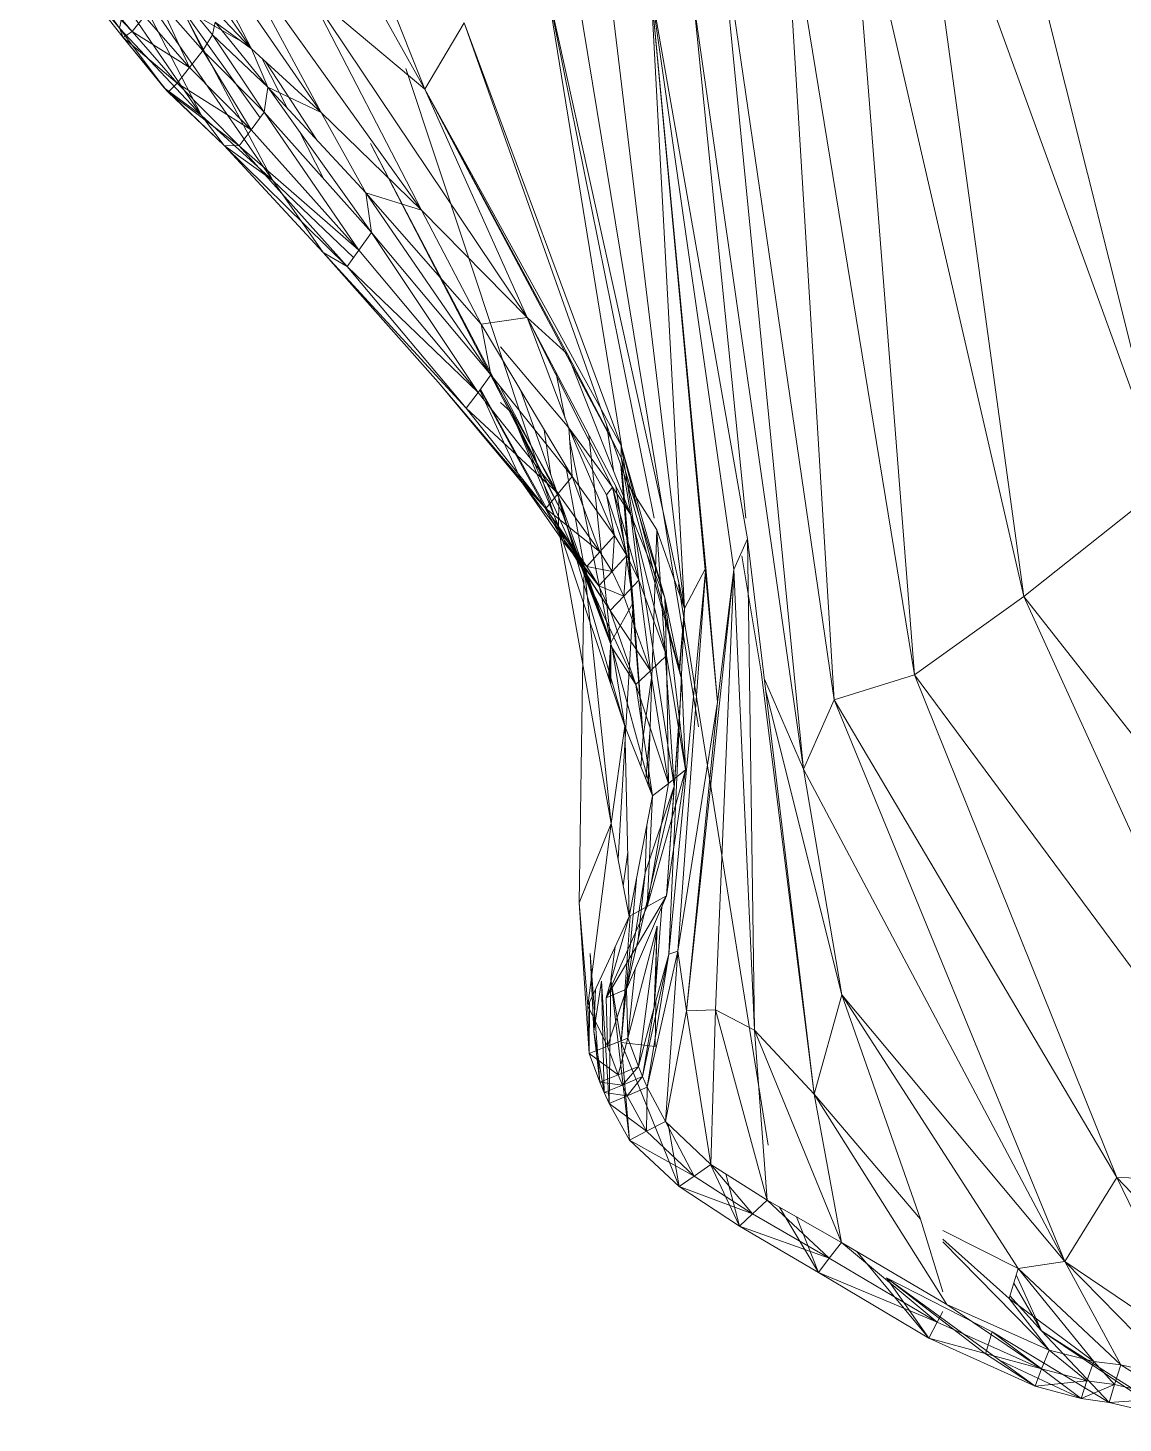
# Model space of a CAD drawing. Header units: millimetres. Extents: x -8591 to 7092, y -1621 to 14390.
# Drawn here: x -4708.2 to -4663, y 2447.9 to 2505.5 of the extents above; entities that cross this region are included whole.
import ezdxf

# ---------------------------------------------------------------- set-up
doc = ezdxf.new("R2010")
doc.units = ezdxf.units.MM
doc.layers.add('G-IMPT', color=8, linetype='Continuous', lineweight=9)
doc.layers.add('I-FURN', color=30, linetype='Continuous', lineweight=9)

# ---------------------------------------------------------------- blocks, each defined once
blk = doc.blocks.new('Artificial banana plant 1500mm - Family 4__C1-728657-Begane grond')
at = {"layer": 'G-IMPT'}
for p, q in [((-279.048, -153.957), (-290.268, -125.849)), ((-279.048, -153.957), (-290.268, -125.849)), ((-279.048, -153.957), (-293.788, -127.662)), ((-279.048, -153.957), (-293.788, -127.662)), ((-248.508, -170.245), (-256.138, -139.763)), ((-248.508, -170.245), (-256.138, -139.763)), ((-254.338, -174.88), (-258.918, -141.523)), ((-254.338, -174.88), (-258.918, -141.523)), ((-248.508, -170.245), (-258.918, -141.523)), ((-248.508, -170.245), (-258.918, -141.523)), ((-258.848, -178.116), (-261.598, -143.396)), ((-258.848, -178.116), (-261.598, -143.396)), ((-261.598, -143.396), (-254.338, -174.88)), ((-261.598, -143.396), (-254.338, -174.88)), ((-262.168, -179.147), (-264.248, -145.113)), ((-262.168, -179.147), (-264.248, -145.113)), ((-264.248, -145.113), (-258.848, -178.116)), ((-264.248, -145.113), (-258.848, -178.116)), ((-291.648, -151.433), (-295.428, -146.128)), ((-291.648, -151.433), (-295.428, -146.128)), ((-286.208, -152.286), (-289.358, -146.198)), ((-286.208, -152.286), (-289.358, -146.198)), ((-283.328, -154.912), (-289.358, -146.198)), ((-283.328, -154.912), (-289.358, -146.198)), ((-263.428, -182.008), (-266.938, -146.383)), ((-263.428, -182.008), (-266.938, -146.383)), ((-262.168, -179.147), (-266.938, -146.383)), ((-262.168, -179.147), (-266.938, -146.383)), ((-286.208, -152.286), (-289.338, -147.732)), ((-286.208, -152.286), (-289.338, -147.732)), ((-291.498, -151.823), (-294.368, -148.172)), ((-291.498, -151.823), (-294.368, -148.172)), ((-291.128, -151.566), (-294.368, -148.172)), ((-291.128, -151.566), (-294.368, -148.172)), ((-294.368, -148.172), (-291.648, -151.433)), ((-294.368, -148.172), (-291.648, -151.433)), ((-283.328, -154.912), (-287.098, -147.915)), ((-283.328, -154.912), (-287.098, -147.915)), ((-279.188, -158.942), (-287.098, -147.915)), ((-279.188, -158.942), (-287.098, -147.915)), ((-267.758, -180.261), (-273.038, -148.242)), ((-267.758, -180.261), (-273.038, -148.242)), ((-291.128, -151.566), (-293.718, -148.521)), ((-291.128, -151.566), (-293.718, -148.521)), ((-285.328, -157.714), (-291.438, -148.894)), ((-285.328, -157.714), (-291.438, -148.894)), ((-288.268, -155.043), (-291.438, -148.894)), ((-288.268, -155.043), (-291.438, -148.894)), ((-289.538, -148.776), (-286.208, -152.286)), ((-289.538, -148.776), (-286.208, -152.286)), ((-268.348, -175.38), (-271.558, -148.61)), ((-268.348, -175.38), (-271.558, -148.61)), ((-288.208, -152.356), (-289.628, -149.514)), ((-288.208, -152.356), (-289.628, -149.514)), ((-289.628, -149.514), (-287.808, -151.706)), ((-289.628, -149.514), (-287.808, -151.706)), ((-279.188, -158.942), (-283.868, -149.906)), ((-279.188, -158.942), (-283.868, -149.906)), ((-274.828, -163.376), (-283.868, -149.906)), ((-274.828, -163.376), (-283.868, -149.906)), ((-283.868, -149.906), (-279.048, -153.957)), ((-283.868, -149.906), (-279.048, -153.957)), ((-270.945, -168.655), (-274.018, -149.718)), ((-270.945, -168.655), (-274.018, -149.718)), ((-269.587, -171.647), (-274.018, -149.718)), ((-269.587, -171.647), (-274.018, -149.718)), ((-268.348, -175.38), (-274.018, -149.718)), ((-268.348, -175.38), (-274.018, -149.718)), ((-267.458, -173.698), (-269.728, -149.775)), ((-267.458, -173.698), (-269.728, -149.775)), ((-266.978, -179.238), (-269.728, -149.775)), ((-266.978, -179.238), (-269.728, -149.775)), ((-265.738, -172.505), (-269.728, -149.775)), ((-265.738, -172.505), (-269.728, -149.775)), ((-268.348, -175.38), (-269.728, -149.775)), ((-268.348, -175.38), (-269.728, -149.775)), ((-266.308, -173.762), (-269.728, -149.775)), ((-266.308, -173.762), (-269.728, -149.775)), ((-291.648, -151.433), (-291.428, -150.419)), ((-291.648, -151.433), (-291.428, -150.419)), ((-288.268, -155.043), (-291.428, -150.419)), ((-288.268, -155.043), (-291.428, -150.419)), ((-290.058, -150.25), (-288.768, -153.062)), ((-290.058, -150.25), (-288.768, -153.062)), ((-290.058, -150.25), (-288.208, -152.356)), ((-290.058, -150.25), (-288.208, -152.356)), ((-285.851, -155.133), (-289.118, -150.561)), ((-285.851, -155.133), (-289.118, -150.561)), ((-285.328, -157.714), (-289.118, -150.561)), ((-285.328, -157.714), (-289.118, -150.561)), ((-286.257, -152.191), (-289.118, -150.561)), ((-286.257, -152.191), (-289.118, -150.561)), ((-265.817, -171.647), (-267.958, -150.406)), ((-265.817, -171.647), (-267.958, -150.406)), ((-263.428, -182.008), (-267.958, -150.406)), ((-263.428, -182.008), (-267.958, -150.406)), ((-291.128, -151.566), (-290.618, -150.937)), ((-291.128, -151.566), (-290.618, -150.937)), ((-290.618, -150.937), (-288.768, -153.062)), ((-288.768, -153.062), (-290.618, -150.937)), ((-287.808, -151.706), (-287.708, -151.185)), ((-287.808, -151.706), (-287.708, -151.185)), ((-285.528, -153.864), (-287.708, -151.185)), ((-285.528, -153.864), (-287.708, -151.185)), ((-287.708, -151.185), (-286.208, -152.286)), ((-287.708, -151.185), (-286.208, -152.286)), ((-279.048, -153.957), (-277.428, -151.22)), ((-279.048, -153.957), (-277.428, -151.22)), ((-270.958, -168.655), (-277.428, -151.22)), ((-270.958, -168.655), (-277.428, -151.22)), ((-270.688, -170.237), (-277.428, -151.22)), ((-270.688, -170.237), (-277.428, -151.22)), ((-291.498, -151.823), (-291.648, -151.433)), ((-291.498, -151.823), (-291.648, -151.433)), ((-288.268, -155.043), (-291.648, -151.433)), ((-288.268, -155.043), (-291.648, -151.433)), ((-289.808, -153.893), (-291.648, -151.433)), ((-289.808, -153.893), (-291.648, -151.433)), ((-291.128, -151.566), (-291.498, -151.823)), ((-291.128, -151.566), (-291.498, -151.823)), ((-291.498, -151.823), (-289.808, -153.893)), ((-291.498, -151.823), (-289.808, -153.893)), ((-289.268, -153.709), (-291.498, -151.823)), ((-289.268, -153.709), (-291.498, -151.823)), ((-289.648, -154.072), (-291.498, -151.823)), ((-289.648, -154.072), (-291.498, -151.823)), ((-289.268, -153.709), (-291.128, -151.566)), ((-289.268, -153.709), (-291.128, -151.566)), ((-288.768, -153.062), (-291.128, -151.566)), ((-288.768, -153.062), (-291.128, -151.566)), ((-288.208, -152.356), (-287.808, -151.706)), ((-288.208, -152.356), (-287.808, -151.706)), ((-285.678, -154.9), (-287.808, -151.706)), ((-285.678, -154.9), (-287.808, -151.706)), ((-287.808, -151.706), (-285.528, -153.864)), ((-287.808, -151.706), (-285.528, -153.864)), ((-288.768, -153.062), (-288.208, -152.356)), ((-288.768, -153.062), (-288.208, -152.356)), ((-288.208, -152.356), (-286.218, -155.629)), ((-288.208, -152.356), (-286.218, -155.629)), ((-288.208, -152.356), (-285.678, -154.9)), ((-288.208, -152.356), (-285.678, -154.9)), ((-285.528, -153.864), (-286.208, -152.286)), ((-285.528, -153.864), (-286.208, -152.286)), ((-286.208, -152.286), (-283.328, -154.912)), ((-286.208, -152.286), (-283.328, -154.912)), ((-289.268, -153.709), (-288.768, -153.062)), ((-289.268, -153.709), (-288.768, -153.062)), ((-288.768, -153.062), (-286.218, -155.629)), ((-286.218, -155.629), (-288.768, -153.062)), ((-284.714, -154.743), (-285.759, -152.696)), ((-284.714, -154.743), (-285.759, -152.696)), ((-283.493, -156.062), (-285.642, -152.802)), ((-283.493, -156.062), (-285.642, -152.802)), ((-273.538, -172.059), (-279.838, -153.103)), ((-273.538, -172.059), (-279.838, -153.103)), ((-289.648, -154.072), (-289.808, -153.893)), ((-289.648, -154.072), (-289.808, -153.893)), ((-287.328, -156.281), (-289.808, -153.893)), ((-287.328, -156.281), (-289.808, -153.893)), ((-288.268, -155.043), (-289.808, -153.893)), ((-288.268, -155.043), (-289.808, -153.893)), ((-289.268, -153.709), (-289.648, -154.072)), ((-289.268, -153.709), (-289.648, -154.072)), ((-287.328, -156.281), (-289.648, -154.072)), ((-287.328, -156.281), (-289.648, -154.072)), ((-286.708, -156.285), (-289.648, -154.072)), ((-286.708, -156.285), (-289.648, -154.072)), ((-286.708, -156.285), (-289.268, -153.709)), ((-286.708, -156.285), (-289.268, -153.709)), ((-286.218, -155.629), (-289.268, -153.709)), ((-286.218, -155.629), (-289.268, -153.709)), ((-285.678, -154.9), (-285.528, -153.864)), ((-285.678, -154.9), (-285.528, -153.864)), ((-281.258, -159.86), (-285.528, -153.864)), ((-281.258, -159.86), (-285.528, -153.864)), ((-285.528, -153.864), (-281.488, -158.227)), ((-285.528, -153.864), (-281.488, -158.227)), ((-285.528, -153.864), (-283.328, -154.912)), ((-285.528, -153.864), (-283.328, -154.912)), ((-273.168, -164.881), (-279.048, -153.957)), ((-273.168, -164.881), (-279.048, -153.957)), ((-270.958, -169.142), (-279.048, -153.957)), ((-270.958, -169.142), (-279.048, -153.957)), ((-274.828, -163.376), (-279.048, -153.957)), ((-274.828, -163.376), (-279.048, -153.957)), ((-270.958, -168.655), (-279.048, -153.957)), ((-270.958, -168.655), (-279.048, -153.957)), ((-287.328, -156.281), (-288.268, -155.043)), ((-287.328, -156.281), (-288.268, -155.043)), ((-285.328, -157.714), (-288.268, -155.043)), ((-285.328, -157.714), (-288.268, -155.043)), ((-286.218, -155.629), (-285.678, -154.9)), ((-286.218, -155.629), (-285.678, -154.9)), ((-285.678, -154.9), (-281.778, -160.598)), ((-285.678, -154.9), (-281.778, -160.598)), ((-285.678, -154.9), (-281.258, -159.86)), ((-285.678, -154.9), (-281.258, -159.86)), ((-281.488, -158.227), (-283.328, -154.912)), ((-281.488, -158.227), (-283.328, -154.912)), ((-283.328, -154.912), (-279.188, -158.942)), ((-283.328, -154.912), (-279.188, -158.942)), ((-286.708, -156.285), (-286.218, -155.629)), ((-286.708, -156.285), (-286.218, -155.629)), ((-286.218, -155.629), (-281.778, -160.598)), ((-281.778, -160.598), (-286.218, -155.629)), ((-283.234, -157.642), (-284.239, -155.674)), ((-283.234, -157.642), (-284.239, -155.674)), ((-283.248, -160.684), (-287.328, -156.281)), ((-283.248, -160.684), (-287.328, -156.281)), ((-282.258, -161.265), (-287.328, -156.281)), ((-282.258, -161.265), (-287.328, -156.281)), ((-286.708, -156.285), (-287.328, -156.281)), ((-286.708, -156.285), (-287.328, -156.281)), ((-287.328, -156.281), (-285.328, -157.714)), ((-287.328, -156.281), (-285.328, -157.714)), ((-282.258, -161.265), (-286.708, -156.285)), ((-282.258, -161.265), (-286.708, -156.285)), ((-281.778, -160.598), (-286.708, -156.285)), ((-281.778, -160.598), (-286.708, -156.285)), ((-273.378, -171.453), (-281.288, -156.186)), ((-273.378, -171.453), (-281.288, -156.186)), ((-275.478, -167.283), (-281.288, -156.186)), ((-275.478, -167.283), (-281.288, -156.186)), ((-283.248, -160.684), (-285.328, -157.714)), ((-283.248, -160.684), (-285.328, -157.714)), ((-281.992, -160.895), (-285.328, -157.714)), ((-281.992, -160.895), (-285.328, -157.714)), ((-281.258, -159.86), (-281.488, -158.227)), ((-281.258, -159.86), (-281.488, -158.227)), ((-276.328, -165.74), (-281.488, -158.227)), ((-276.328, -165.74), (-281.488, -158.227)), ((-281.488, -158.227), (-276.728, -163.644)), ((-281.488, -158.227), (-276.728, -163.644)), ((-281.488, -158.227), (-279.188, -158.942)), ((-281.488, -158.227), (-279.188, -158.942)), ((-276.728, -163.644), (-279.188, -158.942)), ((-276.728, -163.644), (-279.188, -158.942)), ((-279.188, -158.942), (-274.828, -163.376)), ((-279.188, -158.942), (-274.828, -163.376)), ((-281.778, -160.598), (-281.258, -159.86)), ((-281.778, -160.598), (-281.258, -159.86)), ((-281.258, -159.86), (-276.858, -166.46)), ((-281.258, -159.86), (-276.858, -166.46)), ((-281.258, -159.86), (-276.328, -165.74)), ((-281.258, -159.86), (-276.328, -165.74)), ((-278.508, -166.041), (-283.248, -160.684)), ((-278.508, -166.041), (-283.248, -160.684)), ((-277.348, -167.111), (-283.248, -160.684)), ((-277.348, -167.111), (-283.248, -160.684)), ((-282.258, -161.265), (-283.248, -160.684)), ((-282.258, -161.265), (-283.248, -160.684)), ((-282.258, -161.265), (-281.778, -160.598)), ((-282.258, -161.265), (-281.778, -160.598)), ((-281.778, -160.598), (-276.858, -166.46)), ((-276.858, -166.46), (-281.778, -160.598)), ((-277.348, -167.111), (-282.258, -161.265)), ((-277.348, -167.111), (-282.258, -161.265)), ((-276.858, -166.46), (-282.258, -161.265)), ((-276.858, -166.46), (-282.258, -161.265)), ((-276.728, -163.644), (-274.828, -163.376)), ((-276.728, -163.644), (-274.828, -163.376)), ((-273.118, -167.918), (-274.828, -163.376)), ((-273.118, -167.918), (-274.828, -163.376)), ((-271.308, -170.364), (-274.828, -163.376)), ((-271.308, -170.364), (-274.828, -163.376)), ((-270.558, -171.506), (-274.828, -163.376)), ((-270.558, -171.506), (-274.828, -163.376)), ((-274.828, -163.376), (-273.168, -164.881)), ((-274.828, -163.376), (-273.168, -164.881)), ((-276.328, -165.74), (-276.728, -163.644)), ((-276.328, -165.74), (-276.728, -163.644)), ((-272.978, -169.932), (-276.728, -163.644)), ((-272.978, -169.932), (-276.728, -163.644)), ((-275.933, -164.585), (-273.118, -167.918)), ((-275.933, -164.585), (-273.118, -167.918)), ((-273.168, -164.881), (-270.958, -169.142)), ((-273.168, -164.881), (-270.958, -169.142)), ((-270.558, -171.506), (-273.168, -164.881)), ((-270.558, -171.506), (-273.168, -164.881)), ((-276.858, -166.46), (-276.328, -165.74)), ((-276.858, -166.46), (-276.328, -165.74)), ((-276.328, -165.74), (-273.548, -170.623)), ((-276.328, -165.74), (-273.548, -170.623)), ((-276.328, -165.74), (-272.978, -169.932)), ((-276.328, -165.74), (-272.978, -169.932)), ((-273.259, -167.544), (-273.651, -165.617)), ((-273.259, -167.544), (-273.651, -165.617)), ((-275.028, -170.205), (-278.508, -166.041)), ((-275.028, -170.205), (-278.508, -166.041)), ((-274.068, -171.247), (-278.508, -166.041)), ((-274.068, -171.247), (-278.508, -166.041)), ((-273.528, -170.796), (-275.933, -166.268)), ((-273.528, -170.796), (-275.933, -166.268)), ((-277.348, -167.111), (-276.858, -166.46)), ((-277.348, -167.111), (-276.858, -166.46)), ((-276.858, -166.46), (-273.548, -170.623)), ((-273.548, -170.623), (-276.858, -166.46)), ((-275.028, -170.205), (-276.785, -166.362)), ((-275.028, -170.205), (-276.785, -166.362)), ((-273.308, -172.67), (-276.764, -166.333)), ((-273.308, -172.67), (-276.764, -166.333)), ((-273.298, -172.564), (-276.762, -166.33)), ((-273.298, -172.564), (-276.762, -166.33)), ((-275.478, -167.283), (-275.933, -166.875)), ((-275.478, -167.283), (-275.933, -166.875)), ((-273.528, -170.796), (-275.113, -166.353)), ((-273.528, -170.796), (-275.113, -166.353)), ((-274.068, -171.247), (-277.348, -167.111)), ((-274.068, -171.247), (-277.348, -167.111)), ((-273.548, -170.623), (-277.348, -167.111)), ((-273.548, -170.623), (-277.348, -167.111)), ((-273.378, -171.453), (-275.478, -167.283)), ((-273.378, -171.453), (-275.478, -167.283)), ((-272.598, -173.654), (-275.478, -167.283)), ((-272.598, -173.654), (-275.478, -167.283)), ((-273.298, -172.564), (-275.478, -167.283)), ((-273.298, -172.564), (-275.478, -167.283)), ((-273.856, -169.875), (-274.13, -168.001)), ((-273.856, -169.875), (-274.13, -168.001)), ((-272.978, -169.932), (-273.118, -167.918)), ((-272.978, -169.932), (-273.118, -167.918)), ((-271.228, -172.365), (-273.118, -167.918)), ((-271.228, -172.365), (-273.118, -167.918)), ((-273.118, -167.918), (-271.558, -170.681)), ((-273.118, -167.918), (-271.558, -170.681)), ((-273.118, -167.918), (-271.308, -170.364)), ((-273.118, -167.918), (-271.308, -170.364)), ((-271.275, -169.685), (-271.563, -167.769)), ((-271.275, -169.685), (-271.563, -167.769)), ((-271.378, -176.775), (-273.085, -168.398)), ((-271.378, -176.775), (-273.085, -168.398)), ((-271.378, -176.775), (-272.288, -168.212)), ((-271.378, -176.775), (-272.288, -168.212)), ((-269.148, -174.927), (-270.958, -168.655)), ((-269.148, -174.927), (-270.958, -168.655)), ((-268.448, -178.326), (-270.958, -168.655)), ((-268.448, -178.326), (-270.958, -168.655)), ((-270.958, -169.142), (-270.958, -168.655)), ((-270.958, -169.142), (-270.958, -168.655)), ((-270.958, -168.655), (-270.688, -170.237)), ((-270.958, -168.655), (-270.688, -170.237)), ((-270.558, -171.506), (-270.958, -169.142)), ((-270.558, -171.506), (-270.958, -169.142)), ((-269.148, -174.927), (-270.958, -169.142)), ((-269.148, -174.927), (-270.958, -169.142)), ((-272.478, -173.625), (-273.233, -169.505)), ((-272.478, -173.625), (-273.233, -169.505)), ((-270.048, -180.654), (-270.968, -169.448)), ((-270.048, -180.654), (-270.968, -169.448)), ((-270.458, -175.131), (-270.925, -169.57)), ((-270.458, -175.131), (-270.925, -169.57)), ((-273.308, -172.67), (-275.028, -170.205)), ((-273.308, -172.67), (-275.028, -170.205)), ((-272.368, -173.636), (-275.028, -170.205)), ((-272.368, -173.636), (-275.028, -170.205)), ((-274.068, -171.247), (-275.028, -170.205)), ((-274.068, -171.247), (-275.028, -170.205)), ((-273.548, -170.623), (-272.978, -169.932)), ((-273.548, -170.623), (-272.978, -169.932)), ((-272.978, -169.932), (-271.828, -173.033)), ((-272.978, -169.932), (-271.828, -173.033)), ((-272.978, -169.932), (-271.228, -172.365)), ((-272.978, -169.932), (-271.228, -172.365)), ((-270.458, -175.131), (-271.18, -170.323)), ((-270.458, -175.131), (-271.18, -170.323)), ((-268.768, -182.698), (-270.688, -170.237)), ((-268.768, -182.698), (-270.688, -170.237)), ((-268.448, -178.326), (-270.688, -170.237)), ((-268.448, -178.326), (-270.688, -170.237)), ((-270.688, -170.237), (-269.488, -172.134)), ((-270.688, -170.237), (-269.488, -172.134)), ((-254.338, -174.88), (-248.508, -170.245)), ((-254.338, -174.88), (-248.508, -170.245)), ((-274.068, -171.247), (-273.548, -170.623)), ((-274.068, -171.247), (-273.548, -170.623)), ((-273.548, -170.623), (-271.828, -173.033)), ((-271.828, -173.033), (-273.548, -170.623)), ((-273.538, -172.059), (-273.528, -170.796)), ((-273.538, -172.059), (-273.528, -170.796)), ((-271.328, -177.001), (-273.528, -170.796)), ((-271.328, -177.001), (-273.528, -170.796)), ((-270.808, -180.223), (-273.528, -170.796)), ((-270.808, -180.223), (-273.528, -170.796)), ((-273.528, -170.796), (-273.378, -171.453)), ((-273.528, -170.796), (-273.378, -171.453)), ((-271.558, -170.681), (-271.308, -170.364)), ((-271.558, -170.681), (-271.308, -170.364)), ((-271.228, -172.365), (-271.558, -170.681)), ((-271.228, -172.365), (-271.558, -170.681)), ((-270.718, -173.189), (-271.558, -170.681)), ((-270.718, -173.189), (-271.558, -170.681)), ((-270.718, -173.189), (-271.308, -170.364)), ((-270.718, -173.189), (-271.308, -170.364)), ((-270.228, -174.209), (-271.308, -170.364)), ((-270.228, -174.209), (-271.308, -170.364)), ((-271.308, -170.364), (-270.558, -171.506)), ((-271.308, -170.364), (-270.558, -171.506)), ((-272.368, -173.636), (-274.068, -171.247)), ((-272.368, -173.636), (-274.068, -171.247)), ((-271.828, -173.033), (-274.068, -171.247)), ((-271.828, -173.033), (-274.068, -171.247)), ((-271.328, -177.001), (-273.378, -171.453)), ((-271.328, -177.001), (-273.378, -171.453)), ((-272.598, -173.654), (-273.378, -171.453)), ((-272.598, -173.654), (-273.378, -171.453)), ((-271.368, -184.245), (-273.538, -172.059)), ((-271.368, -184.245), (-273.538, -172.059)), ((-270.808, -180.223), (-273.538, -172.059)), ((-270.808, -180.223), (-273.538, -172.059)), ((-272.478, -173.625), (-273.538, -172.059)), ((-272.478, -173.625), (-273.538, -172.059)), ((-270.228, -174.209), (-270.558, -171.506)), ((-270.228, -174.209), (-270.558, -171.506)), ((-269.088, -177.318), (-270.558, -171.506)), ((-269.088, -177.318), (-270.558, -171.506)), ((-270.558, -171.506), (-269.148, -174.927)), ((-270.558, -171.506), (-269.148, -174.927)), ((-273.298, -172.564), (-273.308, -172.67)), ((-273.298, -172.564), (-273.308, -172.67)), ((-271.878, -174.443), (-273.298, -172.564)), ((-271.878, -174.443), (-273.298, -172.564)), ((-272.598, -173.654), (-273.298, -172.564)), ((-272.598, -173.654), (-273.298, -172.564)), ((-271.408, -175.451), (-273.298, -172.564)), ((-271.408, -175.451), (-273.298, -172.564)), ((-271.828, -173.033), (-271.228, -172.365)), ((-271.828, -173.033), (-271.228, -172.365)), ((-271.228, -172.365), (-271.328, -173.847)), ((-271.228, -172.365), (-271.328, -173.847)), ((-271.228, -172.365), (-270.718, -173.189)), ((-271.228, -172.365), (-270.718, -173.189)), ((-269.838, -182.676), (-269.488, -172.134)), ((-269.838, -182.676), (-269.488, -172.134)), ((-268.768, -182.698), (-269.488, -172.134)), ((-268.768, -182.698), (-269.488, -172.134)), ((-269.488, -172.134), (-268.348, -175.38)), ((-269.488, -172.134), (-268.348, -175.38)), ((-266.308, -173.762), (-265.738, -172.505)), ((-266.308, -173.762), (-265.738, -172.505)), ((-262.998, -195.414), (-265.738, -172.505)), ((-262.998, -195.414), (-265.738, -172.505)), ((-265.458, -192.762), (-265.738, -172.505)), ((-265.458, -192.762), (-265.738, -172.505)), ((-271.878, -174.443), (-273.308, -172.67)), ((-271.878, -174.443), (-273.308, -172.67)), ((-272.368, -173.636), (-273.308, -172.67)), ((-272.368, -173.636), (-273.308, -172.67)), ((-272.368, -173.636), (-271.828, -173.033)), ((-272.368, -173.636), (-271.828, -173.033)), ((-271.828, -173.033), (-271.328, -173.847)), ((-271.328, -173.847), (-271.828, -173.033)), ((-271.328, -173.847), (-270.718, -173.189)), ((-271.328, -173.847), (-270.718, -173.189)), ((-270.718, -173.189), (-270.838, -174.861)), ((-270.718, -173.189), (-270.838, -174.861)), ((-270.718, -173.189), (-270.228, -174.209)), ((-270.718, -173.189), (-270.228, -174.209)), ((-265.178, -177.99), (-265.976, -173.199)), ((-265.178, -177.99), (-265.976, -173.199)), ((-272.688, -187.514), (-272.478, -173.625)), ((-272.688, -187.514), (-272.478, -173.625)), ((-271.328, -177.001), (-272.598, -173.654)), ((-271.328, -177.001), (-272.598, -173.654)), ((-270.348, -178.512), (-272.598, -173.654)), ((-270.348, -178.512), (-272.598, -173.654)), ((-271.408, -175.451), (-272.598, -173.654)), ((-271.408, -175.451), (-272.598, -173.654)), ((-271.368, -184.245), (-272.478, -173.625)), ((-271.368, -184.245), (-272.478, -173.625)), ((-271.378, -176.775), (-272.478, -173.625)), ((-271.378, -176.775), (-272.478, -173.625)), ((-271.878, -174.443), (-272.368, -173.636)), ((-271.878, -174.443), (-272.368, -173.636)), ((-271.328, -173.847), (-272.368, -173.636)), ((-271.328, -173.847), (-272.368, -173.636)), ((-268.988, -189.626), (-267.458, -173.698)), ((-268.988, -189.626), (-267.458, -173.698)), ((-268.618, -189.513), (-267.458, -173.698)), ((-268.618, -189.513), (-267.458, -173.698)), ((-268.348, -175.38), (-267.458, -173.698)), ((-268.348, -175.38), (-267.458, -173.698)), ((-268.258, -191.971), (-266.308, -173.762)), ((-268.258, -191.971), (-266.308, -173.762)), ((-267.458, -173.698), (-266.978, -179.238)), ((-267.458, -173.698), (-266.978, -179.238)), ((-267.068, -191.934), (-266.308, -173.762)), ((-267.068, -191.934), (-266.308, -173.762)), ((-266.978, -179.238), (-266.308, -173.762)), ((-266.978, -179.238), (-266.308, -173.762)), ((-265.458, -192.762), (-266.308, -173.762)), ((-265.458, -192.762), (-266.308, -173.762)), ((-271.878, -174.443), (-271.328, -173.847)), ((-271.878, -174.443), (-271.328, -173.847)), ((-271.328, -173.847), (-270.838, -174.861)), ((-270.838, -174.861), (-271.328, -173.847)), ((-270.838, -174.861), (-270.228, -174.209)), ((-270.838, -174.861), (-270.228, -174.209)), ((-270.228, -174.209), (-269.738, -177.945)), ((-270.228, -174.209), (-269.738, -177.945)), ((-270.228, -174.209), (-269.088, -177.318)), ((-270.228, -174.209), (-269.088, -177.318)), ((-264.888, -197.517), (-268.588, -174.38)), ((-264.888, -197.517), (-268.588, -174.38)), ((-271.408, -175.451), (-271.878, -174.443)), ((-271.408, -175.451), (-271.878, -174.443)), ((-270.838, -174.861), (-271.878, -174.443)), ((-270.838, -174.861), (-271.878, -174.443)), ((-271.408, -175.451), (-270.838, -174.861)), ((-271.408, -175.451), (-270.838, -174.861)), ((-270.838, -174.861), (-269.738, -177.945)), ((-269.738, -177.945), (-270.838, -174.861)), ((-269.148, -174.927), (-268.448, -178.326)), ((-269.148, -174.927), (-268.448, -178.326)), ((-269.088, -177.318), (-269.148, -174.927)), ((-269.088, -177.318), (-269.148, -174.927)), ((-268.298, -182.035), (-269.148, -174.927)), ((-268.298, -182.035), (-269.148, -174.927)), ((-258.848, -178.116), (-254.338, -174.88)), ((-258.848, -178.116), (-254.338, -174.88)), ((-243.368, -199.026), (-254.338, -174.88)), ((-243.368, -199.026), (-254.338, -174.88)), ((-239.598, -193.691), (-254.338, -174.88)), ((-239.598, -193.691), (-254.338, -174.88)), ((-270.348, -178.512), (-271.408, -175.451)), ((-270.348, -178.512), (-271.408, -175.451)), ((-269.738, -177.945), (-271.408, -175.451)), ((-269.738, -177.945), (-271.408, -175.451)), ((-270.458, -175.131), (-271.378, -176.775)), ((-270.458, -175.131), (-271.378, -176.775)), ((-271.084, -185.698), (-270.458, -175.131)), ((-271.084, -185.698), (-270.458, -175.131)), ((-270.048, -180.654), (-270.458, -175.131)), ((-270.048, -180.654), (-270.458, -175.131)), ((-268.988, -189.626), (-268.348, -175.38)), ((-268.988, -189.626), (-268.348, -175.38)), ((-268.564, -177.907), (-268.348, -175.38)), ((-268.564, -177.907), (-268.348, -175.38)), ((-268.545, -177.975), (-268.348, -175.38)), ((-268.545, -177.975), (-268.348, -175.38)), ((-271.475, -178.227), (-271.378, -176.775)), ((-271.475, -178.227), (-271.378, -176.775)), ((-271.446, -178.314), (-271.378, -176.775)), ((-271.446, -178.314), (-271.378, -176.775)), ((-271.423, -178.384), (-271.378, -176.775)), ((-271.423, -178.384), (-271.378, -176.775)), ((-271.378, -178.518), (-271.378, -176.775)), ((-271.378, -178.518), (-271.378, -176.775)), ((-269.668, -183.107), (-271.328, -177.001)), ((-269.668, -183.107), (-271.328, -177.001)), ((-270.348, -178.512), (-271.328, -177.001)), ((-270.348, -178.512), (-271.328, -177.001)), ((-270.808, -180.223), (-271.328, -177.001)), ((-270.808, -180.223), (-271.328, -177.001)), ((-269.738, -177.945), (-269.088, -177.318)), ((-269.738, -177.945), (-269.088, -177.318)), ((-269.088, -177.318), (-269.008, -182.599)), ((-269.088, -177.318), (-269.008, -182.599)), ((-269.088, -177.318), (-268.298, -182.035)), ((-269.088, -177.318), (-268.298, -182.035)), ((-270.348, -178.512), (-269.738, -177.945)), ((-270.348, -178.512), (-269.738, -177.945)), ((-269.687, -178.134), (-270.048, -180.654)), ((-269.687, -178.134), (-270.048, -180.654)), ((-269.738, -177.945), (-269.008, -182.599)), ((-269.008, -182.599), (-269.738, -177.945)), ((-269.088, -187.223), (-268.448, -178.326)), ((-269.088, -187.223), (-268.448, -178.326)), ((-268.448, -178.326), (-268.768, -182.698)), ((-268.448, -178.326), (-268.768, -182.698)), ((-268.298, -182.035), (-268.448, -178.326)), ((-268.298, -182.035), (-268.448, -178.326)), ((-262.998, -195.414), (-265.178, -177.99)), ((-262.998, -195.414), (-265.178, -177.99)), ((-265.046, -178.294), (-263.428, -182.008)), ((-265.046, -178.294), (-263.428, -182.008)), ((-262.168, -179.147), (-258.848, -178.116)), ((-262.168, -179.147), (-258.848, -178.116)), ((-250.508, -198.849), (-258.848, -178.116)), ((-250.508, -198.849), (-258.848, -178.116)), ((-258.848, -178.116), (-243.368, -199.026)), ((-258.848, -178.116), (-243.368, -199.026)), ((-269.668, -183.107), (-270.348, -178.512)), ((-269.668, -183.107), (-270.348, -178.512)), ((-269.008, -182.599), (-270.348, -178.512)), ((-269.008, -182.599), (-270.348, -178.512)), ((-264.994, -178.727), (-261.848, -191.315)), ((-264.994, -178.727), (-261.848, -191.315)), ((-268.618, -189.513), (-266.978, -179.238)), ((-268.618, -189.513), (-266.978, -179.238)), ((-268.258, -191.971), (-266.978, -179.238)), ((-268.258, -191.971), (-266.978, -179.238)), ((-263.428, -182.008), (-262.168, -179.147)), ((-263.428, -182.008), (-262.168, -179.147)), ((-252.648, -202.309), (-262.168, -179.147)), ((-252.648, -202.309), (-262.168, -179.147)), ((-262.168, -179.147), (-250.508, -198.849)), ((-262.168, -179.147), (-250.508, -198.849)), ((-271.368, -184.245), (-270.808, -180.223)), ((-271.368, -184.245), (-270.808, -180.223)), ((-270.618, -188.078), (-270.808, -180.223)), ((-270.618, -188.078), (-270.808, -180.223)), ((-269.668, -183.107), (-270.808, -180.223)), ((-269.668, -183.107), (-270.808, -180.223)), ((-270.138, -181.917), (-270.048, -180.654)), ((-270.138, -181.917), (-270.048, -180.654)), ((-269.943, -182.412), (-269.766, -180.51)), ((-269.943, -182.412), (-269.766, -180.51)), ((-268.298, -182.035), (-269.888, -187.673)), ((-268.298, -182.035), (-269.888, -187.673)), ((-268.298, -182.035), (-269.088, -187.223)), ((-268.298, -182.035), (-269.088, -187.223)), ((-269.008, -182.599), (-268.298, -182.035)), ((-269.008, -182.599), (-268.298, -182.035)), ((-252.648, -202.309), (-263.428, -182.008)), ((-252.648, -202.309), (-263.428, -182.008)), ((-261.848, -191.315), (-263.428, -182.008)), ((-261.848, -191.315), (-263.428, -182.008)), ((-270.728, -191.072), (-268.768, -182.698)), ((-270.728, -191.072), (-268.768, -182.698)), ((-268.768, -182.698), (-269.958, -186.278)), ((-268.768, -182.698), (-269.958, -186.278)), ((-269.008, -182.599), (-269.888, -187.673)), ((-269.888, -187.673), (-269.008, -182.599)), ((-269.668, -183.107), (-269.008, -182.599)), ((-269.668, -183.107), (-269.008, -182.599)), ((-269.088, -187.223), (-268.768, -182.698)), ((-269.088, -187.223), (-268.768, -182.698)), ((-270.618, -188.078), (-269.668, -183.107)), ((-270.618, -188.078), (-269.668, -183.107)), ((-269.888, -187.673), (-269.668, -183.107)), ((-269.888, -187.673), (-269.668, -183.107)), ((-272.688, -187.514), (-271.368, -184.245)), ((-272.688, -187.514), (-271.368, -184.245)), ((-272.328, -191.76), (-271.368, -184.245)), ((-272.328, -191.76), (-271.368, -184.245)), ((-270.618, -188.078), (-271.368, -184.245)), ((-270.618, -188.078), (-271.368, -184.245)), ((-269.958, -186.278), (-269.892, -184.277)), ((-269.958, -186.278), (-269.892, -184.277)), ((-270.866, -186.812), (-270.682, -185.429)), ((-270.866, -186.812), (-270.682, -185.429)), ((-270.728, -191.072), (-269.958, -186.278)), ((-270.728, -191.072), (-269.958, -186.278)), ((-270.248, -189.02), (-269.958, -186.278)), ((-270.248, -189.02), (-269.958, -186.278)), ((-270.948, -193.272), (-270.325, -186.546)), ((-270.948, -193.272), (-270.325, -186.546)), ((-272.278, -193.73), (-272.688, -187.514)), ((-272.278, -193.73), (-272.688, -187.514)), ((-272.328, -191.76), (-272.688, -187.514)), ((-272.328, -191.76), (-272.688, -187.514)), ((-269.088, -187.223), (-271.568, -191.434)), ((-269.088, -187.223), (-271.568, -191.434)), ((-269.088, -187.223), (-270.728, -191.072)), ((-269.088, -187.223), (-270.728, -191.072)), ((-269.888, -187.673), (-269.088, -187.223)), ((-269.888, -187.673), (-269.088, -187.223)), ((-272.328, -191.76), (-270.618, -188.078)), ((-272.328, -191.76), (-270.618, -188.078)), ((-269.888, -187.673), (-271.568, -191.434)), ((-271.568, -191.434), (-269.888, -187.673)), ((-271.568, -191.434), (-270.618, -188.078)), ((-271.568, -191.434), (-270.618, -188.078)), ((-270.948, -193.272), (-270.578, -188.078)), ((-270.948, -193.272), (-270.578, -188.078)), ((-270.618, -188.078), (-269.888, -187.673)), ((-270.618, -188.078), (-269.888, -187.673)), ((-269.598, -191.821), (-269.283, -187.681)), ((-269.598, -191.821), (-269.283, -187.681)), ((-270.678, -193.095), (-269.468, -188.484)), ((-270.678, -193.095), (-269.468, -188.484)), ((-270.238, -194.271), (-269.468, -188.484)), ((-270.238, -194.271), (-269.468, -188.484)), ((-269.468, -188.484), (-269.598, -191.821)), ((-269.468, -188.484), (-269.598, -191.821)), ((-269.518, -190.773), (-269.484, -188.484)), ((-269.518, -190.773), (-269.484, -188.484)), ((-271.378, -190.672), (-271.2, -189.331)), ((-271.378, -190.672), (-271.2, -189.331)), ((-271.838, -194.914), (-272.238, -189.609)), ((-271.838, -194.914), (-272.238, -189.609)), ((-272.088, -192.811), (-272.238, -189.609)), ((-272.088, -192.811), (-272.238, -189.609)), ((-270.068, -194.685), (-268.988, -189.626)), ((-270.068, -194.685), (-268.988, -189.626)), ((-269.878, -195.117), (-268.618, -189.513)), ((-269.878, -195.117), (-268.618, -189.513)), ((-269.878, -195.117), (-268.988, -189.626)), ((-269.878, -195.117), (-268.988, -189.626)), ((-269.598, -191.821), (-268.988, -189.626)), ((-269.598, -191.821), (-268.988, -189.626)), ((-269.128, -196.53), (-268.618, -189.513)), ((-269.128, -196.53), (-268.618, -189.513)), ((-268.988, -189.626), (-268.618, -189.513)), ((-268.988, -189.626), (-268.618, -189.513)), ((-268.618, -189.513), (-268.258, -191.971)), ((-268.618, -189.513), (-268.258, -191.971)), ((-270.678, -193.095), (-270.378, -190.25)), ((-270.678, -193.095), (-270.378, -190.25)), ((-271.768, -190.749), (-272.088, -192.811)), ((-271.768, -190.749), (-272.088, -192.811)), ((-271.448, -195.796), (-271.768, -190.749)), ((-271.448, -195.796), (-271.768, -190.749)), ((-271.658, -195.343), (-271.768, -190.749)), ((-271.658, -195.343), (-271.768, -190.749)), ((-271.568, -191.434), (-270.728, -191.072)), ((-271.568, -191.434), (-270.728, -191.072)), ((-270.728, -191.072), (-271.518, -193.429)), ((-270.728, -191.072), (-271.518, -193.429)), ((-271.448, -195.796), (-271.378, -190.672)), ((-271.448, -195.796), (-271.378, -190.672)), ((-270.608, -197.301), (-271.378, -190.672)), ((-270.608, -197.301), (-271.378, -190.672)), ((-270.948, -193.272), (-271.378, -190.672)), ((-270.948, -193.272), (-271.378, -190.672)), ((-270.728, -191.072), (-270.678, -193.095)), ((-270.728, -191.072), (-270.678, -193.095)), ((-272.278, -193.73), (-272.257, -191.608)), ((-272.278, -193.73), (-272.257, -191.608)), ((-272.088, -192.811), (-272.011, -191.078)), ((-272.088, -192.811), (-272.011, -191.078)), ((-271.568, -191.434), (-271.518, -193.429)), ((-271.518, -193.429), (-271.568, -191.434)), ((-269.558, -193.438), (-269.53, -191.578)), ((-269.558, -193.438), (-269.53, -191.578)), ((-262.998, -195.414), (-261.848, -191.315)), ((-262.998, -195.414), (-261.848, -191.315)), ((-258.608, -200.562), (-261.848, -191.315)), ((-258.608, -200.562), (-261.848, -191.315)), ((-254.578, -202.595), (-261.848, -191.315)), ((-254.578, -202.595), (-261.848, -191.315)), ((-252.648, -202.309), (-261.848, -191.315)), ((-252.648, -202.309), (-261.848, -191.315)), ((-272.278, -193.73), (-272.328, -191.76)), ((-272.278, -193.73), (-272.328, -191.76)), ((-271.518, -193.429), (-272.328, -191.76)), ((-271.518, -193.429), (-272.328, -191.76)), ((-270.238, -194.271), (-269.598, -191.821)), ((-270.238, -194.271), (-269.598, -191.821)), ((-270.068, -194.685), (-269.598, -191.821)), ((-270.068, -194.685), (-269.598, -191.821)), ((-269.128, -196.53), (-268.258, -191.971)), ((-269.128, -196.53), (-268.258, -191.971)), ((-268.258, -191.971), (-267.068, -191.934)), ((-268.258, -191.971), (-267.068, -191.934)), ((-267.258, -198.305), (-268.258, -191.971)), ((-267.258, -198.305), (-268.258, -191.971)), ((-267.258, -198.305), (-267.068, -191.934)), ((-267.258, -198.305), (-267.068, -191.934)), ((-264.928, -199.777), (-267.068, -191.934)), ((-264.928, -199.777), (-267.068, -191.934)), ((-267.068, -191.934), (-265.458, -192.762)), ((-267.068, -191.934), (-265.458, -192.762)), ((-264.928, -199.777), (-265.458, -192.762)), ((-264.928, -199.777), (-265.458, -192.762)), ((-261.858, -201.527), (-265.458, -192.762)), ((-261.858, -201.527), (-265.458, -192.762)), ((-265.458, -192.762), (-262.998, -195.414)), ((-265.458, -192.762), (-262.998, -195.414)), ((-271.838, -194.914), (-272.088, -192.811)), ((-271.838, -194.914), (-272.088, -192.811)), ((-271.658, -195.343), (-272.088, -192.811)), ((-271.658, -195.343), (-272.088, -192.811)), ((-271.518, -193.429), (-270.678, -193.095)), ((-271.518, -193.429), (-270.678, -193.095)), ((-270.678, -193.095), (-271.078, -194.608)), ((-270.678, -193.095), (-271.078, -194.608)), ((-268.568, -199.221), (-270.948, -193.272)), ((-268.568, -199.221), (-270.948, -193.272)), ((-270.608, -197.301), (-270.948, -193.272)), ((-270.608, -197.301), (-270.948, -193.272)), ((-269.558, -193.438), (-270.948, -193.272)), ((-269.558, -193.438), (-270.948, -193.272)), ((-270.678, -193.095), (-270.238, -194.271)), ((-270.678, -193.095), (-270.238, -194.271)), ((-272.278, -193.73), (-271.518, -193.429)), ((-272.278, -193.73), (-271.518, -193.429)), ((-271.838, -194.914), (-272.278, -193.73)), ((-271.838, -194.914), (-272.278, -193.73)), ((-271.078, -194.608), (-272.278, -193.73)), ((-271.078, -194.608), (-272.278, -193.73)), ((-271.518, -193.429), (-271.078, -194.608)), ((-271.078, -194.608), (-271.518, -193.429)), ((-271.078, -194.608), (-270.238, -194.271)), ((-271.078, -194.608), (-270.238, -194.271)), ((-270.238, -194.271), (-270.898, -195.03)), ((-270.238, -194.271), (-270.898, -195.03)), ((-270.238, -194.271), (-270.068, -194.685)), ((-270.238, -194.271), (-270.068, -194.685)), ((-271.838, -194.914), (-271.078, -194.608)), ((-271.838, -194.914), (-271.078, -194.608)), ((-271.658, -195.343), (-271.838, -194.914)), ((-271.658, -195.343), (-271.838, -194.914)), ((-270.898, -195.03), (-271.838, -194.914)), ((-270.898, -195.03), (-271.838, -194.914)), ((-271.658, -195.343), (-270.898, -195.03)), ((-271.658, -195.343), (-270.898, -195.03)), ((-271.078, -194.608), (-270.898, -195.03)), ((-270.898, -195.03), (-271.078, -194.608)), ((-270.898, -195.03), (-270.068, -194.685)), ((-270.898, -195.03), (-270.068, -194.685)), ((-270.898, -195.03), (-270.708, -195.472)), ((-270.708, -195.472), (-270.898, -195.03)), ((-270.068, -194.685), (-270.708, -195.472)), ((-270.068, -194.685), (-270.708, -195.472)), ((-270.068, -194.685), (-269.878, -195.117)), ((-270.068, -194.685), (-269.878, -195.117)), ((-271.448, -195.796), (-271.658, -195.343)), ((-271.448, -195.796), (-271.658, -195.343)), ((-270.708, -195.472), (-271.658, -195.343)), ((-270.708, -195.472), (-271.658, -195.343)), ((-271.448, -195.796), (-270.708, -195.472)), ((-271.448, -195.796), (-270.708, -195.472)), ((-270.708, -195.472), (-269.878, -195.117)), ((-270.708, -195.472), (-269.878, -195.117)), ((-270.708, -195.472), (-269.908, -196.933)), ((-269.908, -196.933), (-270.708, -195.472)), ((-269.878, -195.117), (-269.908, -196.933)), ((-269.878, -195.117), (-269.908, -196.933)), ((-269.878, -195.117), (-269.128, -196.53)), ((-269.878, -195.117), (-269.128, -196.53)), ((-261.858, -201.527), (-262.998, -195.414)), ((-261.858, -201.527), (-262.998, -195.414)), ((-257.518, -204.081), (-262.998, -195.414)), ((-257.518, -204.081), (-262.998, -195.414)), ((-262.998, -195.414), (-258.608, -200.562)), ((-262.998, -195.414), (-258.608, -200.562)), ((-270.608, -197.301), (-271.448, -195.796)), ((-270.608, -197.301), (-271.448, -195.796)), ((-269.908, -196.933), (-271.448, -195.796)), ((-269.908, -196.933), (-271.448, -195.796)), ((-269.908, -196.933), (-269.128, -196.53)), ((-269.908, -196.933), (-269.128, -196.53)), ((-269.128, -196.53), (-267.948, -198.784)), ((-269.128, -196.53), (-267.948, -198.784)), ((-269.128, -196.53), (-267.258, -198.305)), ((-269.128, -196.53), (-267.258, -198.305)), ((-268.568, -199.221), (-269.009, -196.643)), ((-268.568, -199.221), (-269.009, -196.643)), ((-270.608, -197.301), (-269.908, -196.933)), ((-270.608, -197.301), (-269.908, -196.933)), ((-268.568, -199.221), (-270.608, -197.301)), ((-268.568, -199.221), (-270.608, -197.301)), ((-267.948, -198.784), (-270.608, -197.301)), ((-267.948, -198.784), (-270.608, -197.301)), ((-269.908, -196.933), (-267.948, -198.784)), ((-267.948, -198.784), (-269.908, -196.933)), ((-267.948, -198.784), (-267.258, -198.305)), ((-267.948, -198.784), (-267.258, -198.305)), ((-266.078, -200.85), (-267.273, -198.305)), ((-266.078, -200.85), (-267.273, -198.305)), ((-267.258, -198.305), (-265.538, -200.338)), ((-267.258, -198.305), (-265.538, -200.338)), ((-267.258, -198.305), (-264.928, -199.777)), ((-267.258, -198.305), (-264.928, -199.777)), ((-268.568, -199.221), (-267.948, -198.784)), ((-268.568, -199.221), (-267.948, -198.784)), ((-267.948, -198.784), (-265.538, -200.338)), ((-265.538, -200.338), (-267.948, -198.784)), ((-266.078, -200.85), (-266.634, -198.7)), ((-266.078, -200.85), (-266.634, -198.7)), ((-252.648, -202.309), (-250.508, -198.849)), ((-252.648, -202.309), (-250.508, -198.849)), ((-246.968, -206.152), (-250.508, -198.849)), ((-246.968, -206.152), (-250.508, -198.849)), ((-250.508, -198.849), (-244.588, -205.063)), ((-250.508, -198.849), (-244.588, -205.063)), ((-250.508, -198.849), (-243.368, -199.026)), ((-250.508, -198.849), (-243.368, -199.026)), ((-266.078, -200.85), (-268.568, -199.221)), ((-266.078, -200.85), (-268.568, -199.221)), ((-265.538, -200.338), (-268.568, -199.221)), ((-265.538, -200.338), (-268.568, -199.221)), ((-265.538, -200.338), (-264.928, -199.777)), ((-265.538, -200.338), (-264.928, -199.777)), ((-264.928, -199.777), (-262.368, -202.171)), ((-264.928, -199.777), (-262.368, -202.171)), ((-264.928, -199.777), (-261.858, -201.527)), ((-264.928, -199.777), (-261.858, -201.527)), ((-262.818, -202.759), (-264.42, -200.067)), ((-262.818, -202.759), (-264.42, -200.067)), ((-266.078, -200.85), (-265.538, -200.338)), ((-266.078, -200.85), (-265.538, -200.338)), ((-262.818, -202.759), (-266.078, -200.85)), ((-262.818, -202.759), (-266.078, -200.85)), ((-262.368, -202.171), (-266.078, -200.85)), ((-262.368, -202.171), (-266.078, -200.85)), ((-265.538, -200.338), (-262.368, -202.171)), ((-262.368, -202.171), (-265.538, -200.338)), ((-262.818, -202.759), (-263.724, -200.463)), ((-262.818, -202.759), (-263.724, -200.463)), ((-257.68, -203.557), (-258.608, -200.562)), ((-257.68, -203.557), (-258.608, -200.562)), ((-257.68, -201.03), (-254.578, -202.595)), ((-257.68, -201.03), (-254.578, -202.595)), ((-257.68, -201.391), (-254.948, -203.835)), ((-257.68, -201.391), (-254.948, -203.835)), ((-262.368, -202.171), (-261.858, -201.527)), ((-262.368, -202.171), (-261.858, -201.527)), ((-261.858, -201.527), (-257.918, -204.807)), ((-261.858, -201.527), (-257.918, -204.807)), ((-261.858, -201.527), (-257.518, -204.081)), ((-261.858, -201.527), (-257.518, -204.081)), ((-258.258, -205.468), (-261.242, -201.889)), ((-258.258, -205.468), (-261.242, -201.889)), ((-253.298, -205.963), (-257.68, -201.505)), ((-253.298, -205.963), (-257.68, -201.505)), ((-262.818, -202.759), (-262.368, -202.171)), ((-262.818, -202.759), (-262.368, -202.171)), ((-262.368, -202.171), (-257.918, -204.807)), ((-257.918, -204.807), (-262.368, -202.171)), ((-254.578, -202.595), (-252.648, -202.309)), ((-254.578, -202.595), (-252.648, -202.309)), ((-250.338, -206.578), (-252.648, -202.309)), ((-250.338, -206.578), (-252.648, -202.309)), ((-247.958, -207.105), (-252.648, -202.309)), ((-247.958, -207.105), (-252.648, -202.309)), ((-252.648, -202.309), (-246.968, -206.152)), ((-252.648, -202.309), (-246.968, -206.152)), ((-258.258, -205.468), (-262.818, -202.759)), ((-258.258, -205.468), (-262.818, -202.759)), ((-257.918, -204.807), (-262.818, -202.759)), ((-257.918, -204.807), (-262.818, -202.759)), ((-253.878, -207.451), (-260.008, -202.98)), ((-253.878, -207.451), (-260.008, -202.98)), ((-255.928, -206.114), (-260.008, -202.98)), ((-255.928, -206.114), (-260.008, -202.98)), ((-258.258, -205.468), (-260.008, -202.98)), ((-258.258, -205.468), (-260.008, -202.98)), ((-255.648, -205.212), (-260.008, -202.98)), ((-255.648, -205.212), (-260.008, -202.98)), ((-254.948, -203.835), (-254.578, -202.595)), ((-254.948, -203.835), (-254.578, -202.595)), ((-253.608, -205.171), (-254.658, -202.865)), ((-253.608, -205.171), (-254.658, -202.865)), ((-251.458, -206.436), (-254.578, -202.595)), ((-251.458, -206.436), (-254.578, -202.595)), ((-250.338, -206.578), (-254.578, -202.595)), ((-250.338, -206.578), (-254.578, -202.595)), ((-253.608, -205.171), (-254.916, -203.726)), ((-253.608, -205.171), (-254.916, -203.726)), ((-253.608, -205.171), (-254.758, -203.199)), ((-253.608, -205.171), (-254.758, -203.199)), ((-257.518, -204.081), (-253.608, -206.742)), ((-257.518, -204.081), (-253.608, -206.742)), ((-257.518, -204.081), (-253.298, -205.963)), ((-257.518, -204.081), (-253.298, -205.963)), ((-253.298, -205.963), (-254.948, -203.835)), ((-253.298, -205.963), (-254.948, -203.835)), ((-251.458, -206.436), (-254.948, -203.835)), ((-251.458, -206.436), (-254.948, -203.835)), ((-258.258, -205.468), (-257.918, -204.807)), ((-258.258, -205.468), (-257.918, -204.807)), ((-257.918, -204.807), (-257.68, -204.376)), ((-257.918, -204.807), (-257.68, -204.376)), ((-257.918, -204.807), (-253.608, -206.742)), ((-253.608, -206.742), (-257.918, -204.807)), ((-255.648, -205.212), (-255.928, -206.114)), ((-255.648, -205.212), (-255.928, -206.114)), ((-250.818, -208.13), (-255.648, -205.212)), ((-250.818, -208.13), (-255.648, -205.212)), ((-251.978, -207.964), (-255.648, -205.212)), ((-251.978, -207.964), (-255.648, -205.212)), ((-248.378, -208.697), (-253.608, -205.171)), ((-248.378, -208.697), (-253.608, -205.171)), ((-250.818, -208.13), (-253.608, -205.171)), ((-250.818, -208.13), (-253.608, -205.171)), ((-247.648, -208.976), (-253.608, -205.171)), ((-247.648, -208.976), (-253.608, -205.171)), ((-253.878, -207.451), (-258.258, -205.468)), ((-253.878, -207.451), (-258.258, -205.468)), ((-253.608, -206.742), (-258.258, -205.468)), ((-253.608, -206.742), (-258.258, -205.468)), ((-253.608, -206.742), (-253.298, -205.963)), ((-253.608, -206.742), (-253.298, -205.963)), ((-253.298, -205.963), (-251.738, -207.236)), ((-253.298, -205.963), (-251.738, -207.236)), ((-253.298, -205.963), (-251.458, -206.436)), ((-253.298, -205.963), (-251.458, -206.436)), ((-253.878, -207.451), (-255.928, -206.114)), ((-253.878, -207.451), (-255.928, -206.114)), ((-251.978, -207.964), (-255.323, -206.397)), ((-251.978, -207.964), (-255.323, -206.397)), ((-251.738, -207.236), (-251.458, -206.436)), ((-251.738, -207.236), (-251.458, -206.436)), ((-251.458, -206.436), (-250.598, -207.39)), ((-251.458, -206.436), (-250.598, -207.39)), ((-251.458, -206.436), (-250.338, -206.578)), ((-251.458, -206.436), (-250.338, -206.578)), ((-250.598, -207.39), (-250.338, -206.578)), ((-250.598, -207.39), (-250.338, -206.578)), ((-250.338, -206.578), (-248.178, -207.939)), ((-250.338, -206.578), (-248.178, -207.939)), ((-250.338, -206.578), (-247.958, -207.105)), ((-250.338, -206.578), (-247.958, -207.105)), ((-253.878, -207.451), (-253.608, -206.742)), ((-253.878, -207.451), (-253.608, -206.742)), ((-253.608, -206.742), (-251.738, -207.236)), ((-251.738, -207.236), (-253.608, -206.742)), ((-251.738, -207.236), (-253.878, -207.451)), ((-251.738, -207.236), (-253.878, -207.451)), ((-251.978, -207.964), (-253.878, -207.451)), ((-251.978, -207.964), (-253.878, -207.451)), ((-251.978, -207.964), (-251.738, -207.236)), ((-251.978, -207.964), (-251.738, -207.236)), ((-250.598, -207.39), (-251.978, -207.964)), ((-250.598, -207.39), (-251.978, -207.964)), ((-251.738, -207.236), (-250.598, -207.39)), ((-250.598, -207.39), (-251.738, -207.236)), ((-250.818, -208.13), (-250.598, -207.39)), ((-250.818, -208.13), (-250.598, -207.39)), ((-250.598, -207.39), (-248.178, -207.939)), ((-248.178, -207.939), (-250.598, -207.39)), ((-250.818, -208.13), (-251.978, -207.964)), ((-250.818, -208.13), (-251.978, -207.964)), ((-248.178, -207.939), (-250.818, -208.13)), ((-248.178, -207.939), (-250.818, -208.13)), ((-248.378, -208.697), (-250.818, -208.13)), ((-248.378, -208.697), (-250.818, -208.13))]:
    blk.add_line(p, q, dxfattribs=at)
blk = doc.blocks.new('Artificial banana plant 1500mm - Family 4__C2-728658-Begane grond')
blk.add_blockref('Artificial banana plant 1500mm - Family 4__C1-728657-Begane grond', (0, 0))
blk = doc.blocks.new('Artificial banana plant 1500mm - Family 4-728656-Begane grond')
blk.add_blockref('Artificial banana plant 1500mm - Family 4__C2-728658-Begane grond', (0, 0))
blk = doc.blocks.new('Artificial banana plant 1500mm - Ny märkning-728662-Begane grond')
blk.add_blockref('Artificial banana plant 1500mm - Family 4-728656-Begane grond', (0, 0))

msp = doc.modelspace()

# ---------------------------------------------------------------- block references
at = {"layer": 'I-FURN'}
msp.add_blockref('Artificial banana plant 1500mm - Ny märkning-728662-Begane grond', (-4412.758, 2656.875), dxfattribs=at)

doc.saveas('drawing.dxf')
